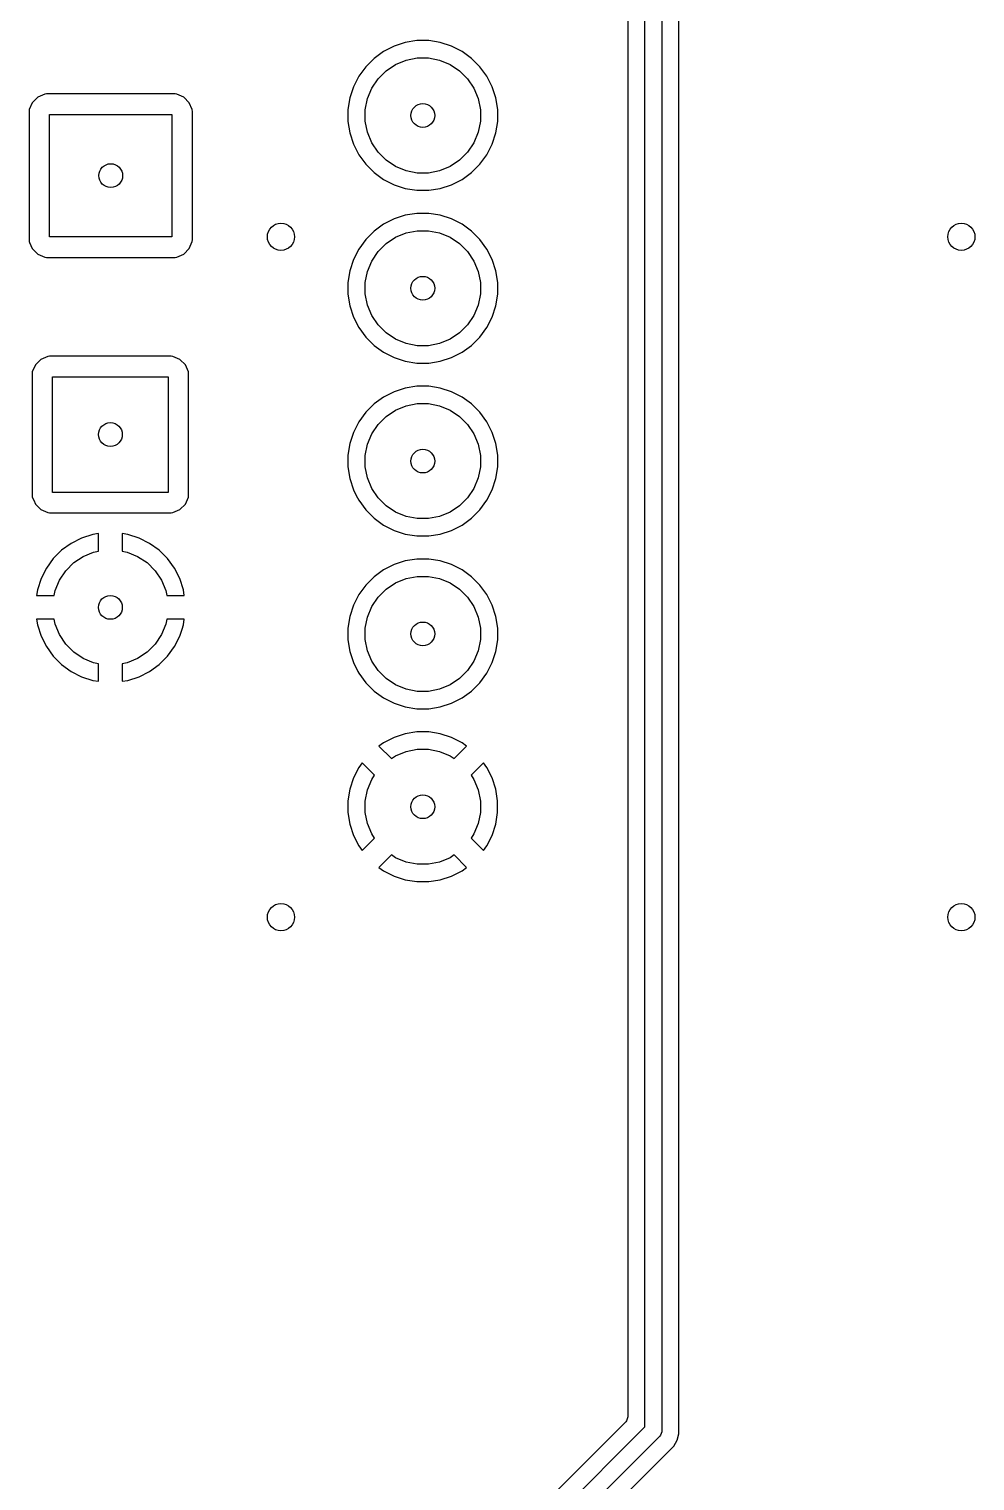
# Model space of a CAD drawing. Extents: x 0 to 130, y -140 to 0.
# Drawn here: x 13.8 to 27.7, y -38.29 to -16.95 of the extents above; entities that cross this region are included whole.
import ezdxf

# ---------------------------------------------------------------- set-up
doc = ezdxf.new("R2010")
doc.units = 0
doc.layers.add('BLACK', color=7, linetype='CONTINUOUS')

msp = doc.modelspace()

# ---------------------------------------------------------------- linework, layer by layer
at = {"layer": 'BLACK', "linetype": 'CONTINUOUS'}
for p, q in [((22.5981, -9.044966), (22.5981, -37.345855)), ((22.8486, -37.490623), (22.8486, -9.0944)), ((23.0986, -9.146176), (23.0986, -37.5424)), ((23.3491, -18.130385), (23.3491, -15.590385)), ((19.007814, -17.275766), (18.867673, -17.377585)), ((19.162158, -17.197125), (19.007814, -17.275766)), ((19.162161, -17.197123), (19.162158, -17.197125)), ((19.326893, -17.143598), (19.162161, -17.197123)), ((19.326897, -17.143597), (19.326893, -17.143598)), ((19.497986, -17.1165), (19.326897, -17.143597)), ((19.497989, -17.1165), (19.497986, -17.1165)), ((19.671211, -17.1165), (19.497989, -17.1165)), ((19.671214, -17.1165), (19.671211, -17.1165)), ((19.842302, -17.143597), (19.671214, -17.1165)), ((19.842306, -17.143598), (19.842302, -17.143597)), ((20.007038, -17.197123), (19.842306, -17.143598)), ((20.007041, -17.197125), (20.007038, -17.197123)), ((20.161385, -17.275766), (20.007041, -17.197125)), ((20.161387, -17.275767), (20.161385, -17.275766)), ((20.161388, -17.275768), (20.161387, -17.275767)), ((20.301528, -17.377586), (20.161388, -17.275768)), ((18.867673, -17.377585), (18.745185, -17.500073)), ((19.045366, -17.559941), (19.183913, -17.467367)), ((19.183913, -17.467367), (19.337858, -17.403601)), ((19.337858, -17.403601), (19.501285, -17.371093)), ((19.501285, -17.371093), (19.667915, -17.371093)), ((19.667915, -17.371093), (19.831342, -17.403601)), ((19.831342, -17.403601), (19.985287, -17.467367)), ((19.985287, -17.467367), (20.123834, -17.559941)), ((20.424014, -17.500072), (20.301528, -17.377586)), ((18.643366, -17.640214), (18.564725, -17.794558)), ((18.745185, -17.500073), (18.643366, -17.640214)), ((18.834967, -17.816313), (18.927541, -17.677766)), ((18.927541, -17.677766), (19.045366, -17.559941)), ((20.123834, -17.559941), (20.241659, -17.677766)), ((20.241659, -17.677766), (20.334233, -17.816313)), ((20.525832, -17.640212), (20.424014, -17.500072)), ((20.604473, -17.794555), (20.525832, -17.640212)), ((14.028009, -17.904414), (13.925235, -17.949794)), ((14.053136, -17.901501), (14.028009, -17.904414)), ((14.053139, -17.9015), (14.053136, -17.901501)), ((15.942868, -17.9015), (14.053139, -17.9015)), ((15.967988, -17.904414), (15.942868, -17.9015)), ((15.96799, -17.904414), (15.967988, -17.904414)), ((15.967991, -17.904415), (15.96799, -17.904414)), ((16.070765, -17.949794), (15.967991, -17.904415)), ((18.564723, -17.794561), (18.511198, -17.959293)), ((18.564725, -17.794558), (18.564723, -17.794561)), ((18.771201, -17.970258), (18.834967, -17.816313)), ((20.334233, -17.816313), (20.397999, -17.970258)), ((20.604473, -17.794557), (20.604473, -17.794555)), ((20.604474, -17.794558), (20.604473, -17.794557)), ((20.604476, -17.794561), (20.604474, -17.794558)), ((20.658001, -17.959293), (20.604476, -17.794561)), ((13.800414, -18.132011), (13.7975, -18.15713)), ((13.845794, -18.029235), (13.800414, -18.132011)), ((13.925235, -17.949794), (13.845794, -18.029235)), ((16.150206, -18.029235), (16.070765, -17.949794)), ((16.194868, -18.130385), (16.150206, -18.029235)), ((16.195585, -18.132009), (16.194868, -18.130385)), ((16.198499, -18.157136), (16.195585, -18.132009)), ((18.511197, -17.959297), (18.4841, -18.130385)), ((18.4841, -18.130385), (18.4841, -18.303614)), ((18.511198, -17.959293), (18.511197, -17.959297)), ((18.738693, -18.133685), (18.771201, -17.970258)), ((18.738693, -18.300315), (18.738693, -18.133685)), ((20.397999, -17.970258), (20.430507, -18.133685)), ((20.430507, -18.133685), (20.430507, -18.300315)), ((20.658002, -17.959297), (20.658001, -17.959293)), ((20.6851, -18.130385), (20.658002, -17.959297)), ((20.6851, -18.303614), (20.6851, -18.130385)), ((23.3491, -20.670385), (23.3491, -18.130385)), ((13.7975, -18.15713), (13.7975, -20.04686)), ((14.098, -20.002), (14.098, -18.202)), ((14.098, -18.202), (15.898, -18.202)), ((15.898, -18.202), (15.898, -20.002)), ((16.1985, -20.046865), (16.198499, -18.157136)), ((18.4841, -18.303614), (18.511197, -18.474702)), ((18.771201, -18.463742), (18.738693, -18.300315)), ((20.430507, -18.300315), (20.397999, -18.463742)), ((20.658002, -18.474702), (20.6851, -18.303614)), ((18.511197, -18.474702), (18.511198, -18.474706)), ((18.511198, -18.474706), (18.564723, -18.639438)), ((18.834967, -18.617687), (18.771201, -18.463742)), ((20.397999, -18.463742), (20.334233, -18.617687)), ((20.604476, -18.639438), (20.658001, -18.474706)), ((20.658001, -18.474706), (20.658002, -18.474702)), ((18.564723, -18.639438), (18.564725, -18.639441)), ((18.564725, -18.639441), (18.564726, -18.639444)), ((18.564726, -18.639444), (18.564727, -18.639445)), ((18.564727, -18.639445), (18.643368, -18.793788)), ((18.927541, -18.756234), (18.834967, -18.617687)), ((19.045366, -18.874059), (18.927541, -18.756234)), ((20.241659, -18.756234), (20.123834, -18.874059)), ((20.334233, -18.617687), (20.241659, -18.756234)), ((20.525832, -18.793788), (20.604473, -18.639445)), ((20.604473, -18.639445), (20.604474, -18.63944)), ((20.604474, -18.63944), (20.604476, -18.639438)), ((18.643368, -18.793788), (18.745186, -18.933928)), ((18.745186, -18.933928), (18.867672, -19.056414)), ((19.183913, -18.966633), (19.045366, -18.874059)), ((19.337858, -19.030399), (19.183913, -18.966633)), ((19.985287, -18.966633), (19.831342, -19.030399)), ((20.123834, -18.874059), (19.985287, -18.966633)), ((20.301528, -19.056414), (20.424014, -18.933928)), ((20.424014, -18.933928), (20.525832, -18.793788)), ((18.867672, -19.056414), (19.007812, -19.158232)), ((19.007812, -19.158232), (19.162155, -19.236873)), ((19.501285, -19.062907), (19.337858, -19.030399)), ((19.667915, -19.062907), (19.501285, -19.062907)), ((19.831342, -19.030399), (19.667915, -19.062907)), ((20.007045, -19.236873), (20.161388, -19.158232)), ((20.161388, -19.158232), (20.301528, -19.056414)), ((19.162155, -19.236873), (19.162157, -19.236873)), ((19.162157, -19.236873), (19.162158, -19.236874)), ((19.162158, -19.236874), (19.162161, -19.236876)), ((19.162161, -19.236876), (19.326893, -19.290401)), ((19.326893, -19.290401), (19.326897, -19.290402)), ((19.326897, -19.290402), (19.497986, -19.3175)), ((19.497986, -19.3175), (19.497989, -19.3175)), ((19.497989, -19.3175), (19.671214, -19.3175)), ((19.671214, -19.3175), (19.842302, -19.290402)), ((19.842302, -19.290402), (19.842306, -19.290401)), ((19.842306, -19.290401), (20.007038, -19.236876)), ((20.007038, -19.236876), (20.00704, -19.236874)), ((20.00704, -19.236874), (20.007045, -19.236873)), ((19.007814, -19.815766), (18.867673, -19.917585)), ((19.162158, -19.737125), (19.007814, -19.815766)), ((19.162161, -19.737123), (19.162158, -19.737125)), ((19.326893, -19.683598), (19.162161, -19.737123)), ((19.326897, -19.683597), (19.326893, -19.683598)), ((19.497986, -19.6565), (19.326897, -19.683597)), ((19.497989, -19.6565), (19.497986, -19.6565)), ((19.671211, -19.6565), (19.497989, -19.6565)), ((19.671214, -19.6565), (19.671211, -19.6565)), ((19.842302, -19.683597), (19.671214, -19.6565)), ((19.842306, -19.683598), (19.842302, -19.683597)), ((20.007038, -19.737123), (19.842306, -19.683598)), ((20.007041, -19.737125), (20.007038, -19.737123)), ((20.161385, -19.815766), (20.007041, -19.737125)), ((20.161387, -19.815767), (20.161385, -19.815766)), ((20.161388, -19.815768), (20.161387, -19.815767)), ((20.301528, -19.917586), (20.161388, -19.815768)), ((13.7975, -20.04686), (13.797501, -20.046863)), ((13.797501, -20.046863), (13.800414, -20.07199)), ((15.898, -20.002), (14.098, -20.002)), ((16.195585, -20.071991), (16.1985, -20.046865)), ((18.745185, -20.040073), (18.643366, -20.180214)), ((18.867673, -19.917585), (18.745185, -20.040073)), ((19.045366, -20.099941), (19.183913, -20.007367)), ((19.183913, -20.007367), (19.337858, -19.943601)), ((19.337858, -19.943601), (19.501285, -19.911093)), ((19.501285, -19.911093), (19.667915, -19.911093)), ((19.667915, -19.911093), (19.831342, -19.943601)), ((19.831342, -19.943601), (19.985287, -20.007367)), ((19.985287, -20.007367), (20.123834, -20.099941)), ((20.424014, -20.040072), (20.301528, -19.917586)), ((20.525832, -20.180212), (20.424014, -20.040072)), ((13.800414, -20.07199), (13.806599, -20.085997)), ((13.806599, -20.085997), (13.845794, -20.174765)), ((13.845794, -20.174765), (13.925235, -20.254206)), ((13.925235, -20.254206), (14.028009, -20.299585)), ((15.967991, -20.299585), (16.070765, -20.254206)), ((16.070765, -20.254206), (16.150206, -20.174765)), ((16.150206, -20.174765), (16.195585, -20.071991)), ((18.643366, -20.180214), (18.564725, -20.334558)), ((18.834967, -20.356313), (18.927541, -20.217766)), ((18.927541, -20.217766), (19.045366, -20.099941)), ((20.123834, -20.099941), (20.241659, -20.217766)), ((20.241659, -20.217766), (20.334233, -20.356313)), ((20.604473, -20.334555), (20.525832, -20.180212)), ((14.028009, -20.299585), (14.053135, -20.3025)), ((14.053135, -20.3025), (15.942864, -20.302499)), ((15.942864, -20.302499), (15.967991, -20.299585)), ((18.564723, -20.334561), (18.511198, -20.499293)), ((18.564725, -20.334558), (18.564723, -20.334561)), ((18.771201, -20.510258), (18.834967, -20.356313)), ((20.334233, -20.356313), (20.397999, -20.510258)), ((20.604473, -20.334557), (20.604473, -20.334555)), ((20.604474, -20.334558), (20.604473, -20.334557)), ((20.604476, -20.334561), (20.604474, -20.334558)), ((20.658001, -20.499293), (20.604476, -20.334561)), ((18.511197, -20.499297), (18.4841, -20.670385)), ((18.4841, -20.670385), (18.4841, -20.843614)), ((18.511198, -20.499293), (18.511197, -20.499297)), ((18.738693, -20.673685), (18.771201, -20.510258)), ((18.738693, -20.840315), (18.738693, -20.673685)), ((20.397999, -20.510258), (20.430507, -20.673685)), ((20.430507, -20.673685), (20.430507, -20.840315)), ((20.658002, -20.499297), (20.658001, -20.499293)), ((20.6851, -20.670385), (20.658002, -20.499297)), ((20.6851, -20.843614), (20.6851, -20.670385)), ((23.3491, -23.210385), (23.3491, -20.670385)), ((18.4841, -20.843614), (18.511197, -21.014702)), ((18.771201, -21.003742), (18.738693, -20.840315)), ((20.430507, -20.840315), (20.397999, -21.003742)), ((20.658002, -21.014702), (20.6851, -20.843614)), ((18.511197, -21.014702), (18.511198, -21.014706)), ((18.511198, -21.014706), (18.564723, -21.179438)), ((18.834967, -21.157687), (18.771201, -21.003742)), ((20.397999, -21.003742), (20.334233, -21.157687)), ((20.604476, -21.179438), (20.658001, -21.014706)), ((20.658001, -21.014706), (20.658002, -21.014702)), ((18.564723, -21.179438), (18.564725, -21.179441)), ((18.564725, -21.179441), (18.564726, -21.179444)), ((18.564726, -21.179444), (18.564727, -21.179445)), ((18.564727, -21.179445), (18.643368, -21.333788)), ((18.643368, -21.333788), (18.745186, -21.473928)), ((18.927541, -21.296234), (18.834967, -21.157687)), ((19.045366, -21.414059), (18.927541, -21.296234)), ((20.241659, -21.296234), (20.123834, -21.414059)), ((20.334233, -21.157687), (20.241659, -21.296234)), ((20.424014, -21.473928), (20.525832, -21.333788)), ((20.525832, -21.333788), (20.604473, -21.179445)), ((20.604473, -21.179445), (20.604474, -21.17944)), ((20.604474, -21.17944), (20.604476, -21.179438)), ((18.745186, -21.473928), (18.867672, -21.596414)), ((19.183913, -21.506633), (19.045366, -21.414059)), ((19.337858, -21.570399), (19.183913, -21.506633)), ((19.985287, -21.506633), (19.831342, -21.570399)), ((20.123834, -21.414059), (19.985287, -21.506633)), ((20.301528, -21.596414), (20.424014, -21.473928)), ((14.073009, -21.759414), (13.970235, -21.804794)), ((14.098136, -21.756501), (14.073009, -21.759414)), ((14.098139, -21.7565), (14.098136, -21.756501)), ((15.887868, -21.7565), (14.098139, -21.7565)), ((15.912988, -21.759414), (15.887868, -21.7565)), ((15.91299, -21.759414), (15.912988, -21.759414)), ((15.912991, -21.759415), (15.91299, -21.759414)), ((16.015765, -21.804794), (15.912991, -21.759415)), ((18.867672, -21.596414), (19.007812, -21.698232)), ((19.007812, -21.698232), (19.162155, -21.776873)), ((19.501285, -21.602907), (19.337858, -21.570399)), ((19.667915, -21.602907), (19.501285, -21.602907)), ((19.831342, -21.570399), (19.667915, -21.602907)), ((20.007045, -21.776873), (20.161388, -21.698232)), ((20.161388, -21.698232), (20.301528, -21.596414)), ((13.890794, -21.884235), (13.845414, -21.987011)), ((13.970235, -21.804794), (13.890794, -21.884235)), ((16.095206, -21.884235), (16.015765, -21.804794)), ((16.140585, -21.987009), (16.095206, -21.884235)), ((19.162155, -21.776873), (19.162157, -21.776873)), ((19.162157, -21.776873), (19.162158, -21.776874)), ((19.162158, -21.776874), (19.162161, -21.776876)), ((19.162161, -21.776876), (19.326893, -21.830401)), ((19.326893, -21.830401), (19.326897, -21.830402)), ((19.326897, -21.830402), (19.497986, -21.8575)), ((19.497986, -21.8575), (19.497989, -21.8575)), ((19.497989, -21.8575), (19.671214, -21.8575)), ((19.671214, -21.8575), (19.842302, -21.830402)), ((19.842302, -21.830402), (19.842306, -21.830401)), ((19.842306, -21.830401), (20.007038, -21.776876)), ((20.007038, -21.776876), (20.00704, -21.776874)), ((20.00704, -21.776874), (20.007045, -21.776873)), ((13.845414, -21.987011), (13.8425, -22.01213)), ((13.8425, -22.01213), (13.8425, -23.80186)), ((14.143, -23.757), (14.143, -22.057)), ((14.143, -22.057), (15.843, -22.057)), ((15.843, -22.057), (15.843, -23.757)), ((16.143499, -22.012136), (16.140585, -21.987009)), ((16.143499, -22.012139), (16.143499, -22.012136)), ((16.143499, -22.874561), (16.143499, -22.012139)), ((19.007814, -22.355766), (18.867673, -22.457585)), ((19.162158, -22.277125), (19.007814, -22.355766)), ((19.162161, -22.277123), (19.162158, -22.277125)), ((19.326893, -22.223598), (19.162161, -22.277123)), ((19.326897, -22.223597), (19.326893, -22.223598)), ((19.497986, -22.1965), (19.326897, -22.223597)), ((19.497989, -22.1965), (19.497986, -22.1965)), ((19.671211, -22.1965), (19.497989, -22.1965)), ((19.671214, -22.1965), (19.671211, -22.1965)), ((19.842302, -22.223597), (19.671214, -22.1965)), ((19.842306, -22.223598), (19.842302, -22.223597)), ((20.007038, -22.277123), (19.842306, -22.223598)), ((20.007041, -22.277125), (20.007038, -22.277123)), ((20.161385, -22.355766), (20.007041, -22.277125)), ((20.161387, -22.355767), (20.161385, -22.355766)), ((20.161388, -22.355768), (20.161387, -22.355767)), ((20.301528, -22.457586), (20.161388, -22.355768)), ((18.745185, -22.580073), (18.643366, -22.720214)), ((18.867673, -22.457585), (18.745185, -22.580073)), ((19.045366, -22.639941), (19.183913, -22.547367)), ((19.183913, -22.547367), (19.337858, -22.483601)), ((19.337858, -22.483601), (19.501285, -22.451093)), ((19.501285, -22.451093), (19.667915, -22.451093)), ((19.667915, -22.451093), (19.831342, -22.483601)), ((19.831342, -22.483601), (19.985287, -22.547367)), ((19.985287, -22.547367), (20.123834, -22.639941)), ((20.424014, -22.580072), (20.301528, -22.457586)), ((20.525832, -22.720212), (20.424014, -22.580072)), ((18.643366, -22.720214), (18.564725, -22.874558)), ((18.834967, -22.896313), (18.927541, -22.757766)), ((18.927541, -22.757766), (19.045366, -22.639941)), ((20.123834, -22.639941), (20.241659, -22.757766)), ((20.241659, -22.757766), (20.334233, -22.896313)), ((20.604473, -22.874555), (20.525832, -22.720212)), ((16.143499, -23.210385), (16.143499, -22.874561)), ((18.511197, -23.039297), (18.4841, -23.210385)), ((18.511198, -23.039293), (18.511197, -23.039297)), ((18.564723, -22.874561), (18.511198, -23.039293)), ((18.564725, -22.874558), (18.564723, -22.874561)), ((18.771201, -23.050258), (18.834967, -22.896313)), ((20.334233, -22.896313), (20.397999, -23.050258)), ((20.604473, -22.874557), (20.604473, -22.874555)), ((20.604474, -22.874558), (20.604473, -22.874557)), ((20.604476, -22.874561), (20.604474, -22.874558)), ((20.658001, -23.039293), (20.604476, -22.874561)), ((20.658002, -23.039297), (20.658001, -23.039293)), ((20.6851, -23.210385), (20.658002, -23.039297)), ((16.1435, -23.801865), (16.143499, -23.210385)), ((18.4841, -23.210385), (18.4841, -23.383614)), ((18.738693, -23.213685), (18.771201, -23.050258)), ((18.738693, -23.380315), (18.738693, -23.213685)), ((20.397999, -23.050258), (20.430507, -23.213685)), ((20.430507, -23.213685), (20.430507, -23.380315)), ((20.6851, -23.383614), (20.6851, -23.210385)), ((23.3491, -25.750385), (23.3491, -23.210385)), ((18.4841, -23.383614), (18.511197, -23.554702)), ((18.771201, -23.543742), (18.738693, -23.380315)), ((20.430507, -23.380315), (20.397999, -23.543742)), ((20.658002, -23.554702), (20.6851, -23.383614)), ((18.511197, -23.554702), (18.511198, -23.554706)), ((18.511198, -23.554706), (18.564723, -23.719438)), ((18.834967, -23.697687), (18.771201, -23.543742)), ((20.397999, -23.543742), (20.334233, -23.697687)), ((20.604476, -23.719438), (20.658001, -23.554706)), ((20.658001, -23.554706), (20.658002, -23.554702)), ((13.8425, -23.80186), (13.842501, -23.801863)), ((13.842501, -23.801863), (13.845414, -23.82699)), ((13.845414, -23.82699), (13.866076, -23.873785)), ((13.866076, -23.873785), (13.890794, -23.929765)), ((15.843, -23.757), (14.143, -23.757)), ((16.095206, -23.929765), (16.140585, -23.826991)), ((16.140585, -23.826991), (16.1435, -23.801865)), ((18.564723, -23.719438), (18.564725, -23.719441)), ((18.564725, -23.719441), (18.606721, -23.801865)), ((18.606721, -23.801865), (18.643368, -23.873788)), ((18.643368, -23.873788), (18.745186, -24.013928)), ((18.927541, -23.836234), (18.834967, -23.697687)), ((19.045366, -23.954059), (18.927541, -23.836234)), ((20.241659, -23.836234), (20.123834, -23.954059)), ((20.334233, -23.697687), (20.241659, -23.836234)), ((20.424014, -24.013928), (20.525832, -23.873788)), ((20.525832, -23.873788), (20.604473, -23.719445)), ((20.604473, -23.719445), (20.604474, -23.71944)), ((20.604474, -23.71944), (20.604476, -23.719438)), ((13.890794, -23.929765), (13.970235, -24.009206)), ((13.970235, -24.009206), (14.073009, -24.054585)), ((14.073009, -24.054585), (14.098135, -24.0575)), ((14.098135, -24.0575), (15.887864, -24.057499)), ((15.887864, -24.057499), (15.912991, -24.054585)), ((15.912991, -24.054585), (16.015765, -24.009206)), ((16.015765, -24.009206), (16.095206, -23.929765)), ((18.745186, -24.013928), (18.867672, -24.136414)), ((19.183913, -24.046633), (19.045366, -23.954059)), ((19.337858, -24.110399), (19.183913, -24.046633)), ((19.501285, -24.142907), (19.337858, -24.110399)), ((19.831342, -24.110399), (19.667915, -24.142907)), ((19.985287, -24.046633), (19.831342, -24.110399)), ((20.123834, -23.954059), (19.985287, -24.046633)), ((20.301528, -24.136414), (20.424014, -24.013928)), ((18.867672, -24.136414), (19.007812, -24.238232)), ((19.007812, -24.238232), (19.162155, -24.316873)), ((19.162155, -24.316873), (19.162157, -24.316873)), ((19.162157, -24.316873), (19.162158, -24.316874)), ((19.162158, -24.316874), (19.162161, -24.316876)), ((19.162161, -24.316876), (19.326893, -24.370401)), ((19.667915, -24.142907), (19.501285, -24.142907)), ((19.842306, -24.370401), (20.007038, -24.316876)), ((20.007038, -24.316876), (20.00704, -24.316874)), ((20.00704, -24.316874), (20.007045, -24.316873)), ((20.007045, -24.316873), (20.161388, -24.238232)), ((20.161388, -24.238232), (20.301528, -24.136414)), ((14.416471, -24.506197), (14.276403, -24.607962)), ((14.416475, -24.506195), (14.416471, -24.506197)), ((14.570751, -24.427588), (14.416475, -24.506195)), ((14.735412, -24.374086), (14.570751, -24.427588)), ((14.817999, -24.361005), (14.735412, -24.374086)), ((14.818, -24.361005), (14.817999, -24.361005)), ((14.818, -24.61933), (14.818, -24.361005)), ((15.250587, -24.374086), (15.168, -24.361005)), ((15.168, -24.361005), (15.168, -24.61933)), ((15.415248, -24.427588), (15.250587, -24.374086)), ((15.569524, -24.506195), (15.415248, -24.427588)), ((15.569528, -24.506197), (15.569524, -24.506195)), ((15.709596, -24.607962), (15.569528, -24.506197)), ((19.326893, -24.370401), (19.326897, -24.370402)), ((19.326897, -24.370402), (19.497986, -24.3975)), ((19.497986, -24.3975), (19.497989, -24.3975)), ((19.497989, -24.3975), (19.671214, -24.3975)), ((19.671214, -24.3975), (19.842302, -24.370402)), ((19.842302, -24.370402), (19.842306, -24.370401)), ((14.153962, -24.730403), (14.052197, -24.870471)), ((14.276403, -24.607962), (14.153962, -24.730403)), ((14.453766, -24.789941), (14.592313, -24.697367)), ((14.592313, -24.697367), (14.746258, -24.633601)), ((14.746258, -24.633601), (14.818, -24.61933)), ((15.168, -24.61933), (15.239742, -24.633601)), ((15.239742, -24.633601), (15.393687, -24.697367)), ((15.393687, -24.697367), (15.532234, -24.789941)), ((15.832037, -24.730403), (15.709596, -24.607962)), ((15.933802, -24.870471), (15.832037, -24.730403)), ((19.497986, -24.7365), (19.326897, -24.763597)), ((19.497989, -24.7365), (19.497986, -24.7365)), ((19.671211, -24.7365), (19.497989, -24.7365)), ((19.671214, -24.7365), (19.671211, -24.7365)), ((19.842302, -24.763597), (19.671214, -24.7365)), ((14.052195, -24.870475), (13.973588, -25.024751)), ((14.052197, -24.870471), (14.052195, -24.870475)), ((14.243367, -25.046313), (14.335941, -24.907766)), ((14.335941, -24.907766), (14.453766, -24.789941)), ((15.532234, -24.789941), (15.650059, -24.907766)), ((15.650059, -24.907766), (15.742633, -25.046313)), ((15.933804, -24.870475), (15.933802, -24.870471)), ((16.012411, -25.024751), (15.933804, -24.870475)), ((19.007814, -24.895766), (18.867673, -24.997585)), ((19.162158, -24.817125), (19.007814, -24.895766)), ((19.162161, -24.817123), (19.162158, -24.817125)), ((19.326893, -24.763598), (19.162161, -24.817123)), ((19.326897, -24.763597), (19.326893, -24.763598)), ((19.842306, -24.763598), (19.842302, -24.763597)), ((20.007038, -24.817123), (19.842306, -24.763598)), ((20.007041, -24.817125), (20.007038, -24.817123)), ((20.161385, -24.895766), (20.007041, -24.817125)), ((20.161387, -24.895767), (20.161385, -24.895766)), ((20.161388, -24.895768), (20.161387, -24.895767)), ((20.301528, -24.997586), (20.161388, -24.895768)), ((13.973588, -25.024751), (13.920084, -25.18942)), ((14.179601, -25.200258), (14.243367, -25.046313)), ((15.742633, -25.046313), (15.806399, -25.200258)), ((16.065915, -25.18942), (16.012411, -25.024751)), ((18.745185, -25.120073), (18.643366, -25.260214)), ((18.867673, -24.997585), (18.745185, -25.120073)), ((18.927541, -25.297766), (19.045366, -25.179941)), ((19.045366, -25.179941), (19.183913, -25.087367)), ((19.183913, -25.087367), (19.337858, -25.023601)), ((19.337858, -25.023601), (19.501285, -24.991093)), ((19.501285, -24.991093), (19.667915, -24.991093)), ((19.667915, -24.991093), (19.831342, -25.023601)), ((19.831342, -25.023601), (19.985287, -25.087367)), ((19.985287, -25.087367), (20.123834, -25.179941)), ((20.123834, -25.179941), (20.241659, -25.297766)), ((20.424014, -25.120072), (20.301528, -24.997586)), ((20.525832, -25.260212), (20.424014, -25.120072)), ((13.920084, -25.18942), (13.907006, -25.272)), ((13.907006, -25.272), (14.16533, -25.272)), ((14.16533, -25.272), (14.179601, -25.200258)), ((15.806399, -25.200258), (15.82067, -25.272)), ((15.82067, -25.272), (16.078994, -25.272)), ((16.078994, -25.272), (16.065915, -25.18942)), ((18.643366, -25.260214), (18.564725, -25.414558)), ((18.834967, -25.436313), (18.927541, -25.297766)), ((20.241659, -25.297766), (20.334233, -25.436313)), ((20.604473, -25.414555), (20.525832, -25.260212)), ((18.511197, -25.579297), (18.4841, -25.750385)), ((18.511198, -25.579293), (18.511197, -25.579297)), ((18.564723, -25.414561), (18.511198, -25.579293)), ((18.564725, -25.414558), (18.564723, -25.414561)), ((18.738693, -25.753685), (18.771201, -25.590258)), ((18.771201, -25.590258), (18.834967, -25.436313)), ((20.334233, -25.436313), (20.397999, -25.590258)), ((20.397999, -25.590258), (20.430507, -25.753685)), ((20.604473, -25.414557), (20.604473, -25.414555)), ((20.604474, -25.414558), (20.604473, -25.414557)), ((20.604476, -25.414561), (20.604474, -25.414558)), ((20.658001, -25.579293), (20.604476, -25.414561)), ((20.658002, -25.579297), (20.658001, -25.579293)), ((20.6851, -25.750385), (20.658002, -25.579297)), ((13.907006, -25.622), (13.920084, -25.704579)), ((14.16533, -25.622), (13.907006, -25.622)), ((13.920084, -25.704579), (13.973588, -25.869248)), ((14.179601, -25.693742), (14.16533, -25.622)), ((14.243367, -25.847687), (14.179601, -25.693742)), ((15.806399, -25.693742), (15.742633, -25.847687)), ((15.82067, -25.622), (15.806399, -25.693742)), ((16.078994, -25.622), (15.82067, -25.622)), ((16.012412, -25.869246), (16.051032, -25.750385)), ((16.051032, -25.750385), (16.062235, -25.715907)), ((16.062235, -25.715907), (16.062235, -25.715906)), ((16.062235, -25.715906), (16.062236, -25.715906)), ((16.062236, -25.715906), (16.065914, -25.704585)), ((16.065914, -25.704585), (16.078994, -25.622)), ((18.4841, -25.750385), (18.4841, -25.923614)), ((18.738693, -25.920315), (18.738693, -25.753685)), ((20.430507, -25.753685), (20.430507, -25.920315)), ((20.6851, -25.923614), (20.6851, -25.750385)), ((23.3491, -28.290424), (23.3491, -25.750385)), ((13.973588, -25.869248), (14.052195, -26.023524)), ((14.052195, -26.023524), (14.052197, -26.023528)), ((14.052197, -26.023528), (14.153962, -26.163596)), ((14.335941, -25.986234), (14.243367, -25.847687)), ((14.453766, -26.104059), (14.335941, -25.986234)), ((15.650059, -25.986234), (15.532234, -26.104059)), ((15.742633, -25.847687), (15.650059, -25.986234)), ((15.832037, -26.163596), (15.933802, -26.023528)), ((15.933802, -26.023528), (15.933804, -26.023524)), ((15.933804, -26.023524), (16.012412, -25.869246)), ((18.4841, -25.923614), (18.511197, -26.094702)), ((18.771201, -26.083742), (18.738693, -25.920315)), ((20.430507, -25.920315), (20.397999, -26.083742)), ((20.658002, -26.094702), (20.6851, -25.923614)), ((14.153962, -26.163596), (14.276403, -26.286037)), ((14.592313, -26.196633), (14.453766, -26.104059)), ((14.746258, -26.260399), (14.592313, -26.196633)), ((15.393687, -26.196633), (15.239742, -26.260399)), ((15.532234, -26.104059), (15.393687, -26.196633)), ((15.709596, -26.286037), (15.832037, -26.163596)), ((18.511197, -26.094702), (18.511198, -26.094706)), ((18.511198, -26.094706), (18.564723, -26.259438)), ((18.834967, -26.237687), (18.771201, -26.083742)), ((18.927541, -26.376234), (18.834967, -26.237687)), ((20.334233, -26.237687), (20.241659, -26.376234)), ((20.397999, -26.083742), (20.334233, -26.237687)), ((20.604476, -26.259438), (20.658001, -26.094706)), ((20.658001, -26.094706), (20.658002, -26.094702)), ((14.276403, -26.286037), (14.416471, -26.387802)), ((14.416471, -26.387802), (14.416475, -26.387804)), ((14.416475, -26.387804), (14.570751, -26.466411)), ((14.818, -26.274669), (14.746258, -26.260399)), ((14.818, -26.532994), (14.818, -26.274669)), ((15.239742, -26.260399), (15.168, -26.274669)), ((15.168, -26.274669), (15.168, -26.532993)), ((15.415248, -26.466411), (15.569524, -26.387804)), ((15.569524, -26.387804), (15.569528, -26.387802)), ((15.569528, -26.387802), (15.709596, -26.286037)), ((18.564723, -26.259438), (18.564725, -26.259441)), ((18.564725, -26.259441), (18.630128, -26.387804)), ((18.630128, -26.387804), (18.643368, -26.413788)), ((18.643368, -26.413788), (18.745186, -26.553928)), ((19.045366, -26.494059), (18.927541, -26.376234)), ((20.241659, -26.376234), (20.123834, -26.494059)), ((20.424014, -26.553928), (20.525832, -26.413788)), ((20.525832, -26.413788), (20.604473, -26.259445)), ((20.604473, -26.259445), (20.604474, -26.25944)), ((20.604474, -26.25944), (20.604476, -26.259438)), ((14.570751, -26.466411), (14.73542, -26.519915)), ((14.73542, -26.519915), (14.818, -26.532994)), ((15.168, -26.532993), (15.250579, -26.519915)), ((15.250579, -26.519915), (15.415248, -26.466411)), ((18.745186, -26.553928), (18.867672, -26.676414)), ((19.183913, -26.586633), (19.045366, -26.494059)), ((19.337858, -26.650399), (19.183913, -26.586633)), ((19.501285, -26.682907), (19.337858, -26.650399)), ((19.831342, -26.650399), (19.667915, -26.682907)), ((19.985287, -26.586633), (19.831342, -26.650399)), ((20.123834, -26.494059), (19.985287, -26.586633)), ((20.301528, -26.676414), (20.424014, -26.553928)), ((18.867672, -26.676414), (19.007812, -26.778232)), ((19.007812, -26.778232), (19.162155, -26.856873)), ((19.162155, -26.856873), (19.162157, -26.856873)), ((19.162157, -26.856873), (19.162158, -26.856874)), ((19.162158, -26.856874), (19.162161, -26.856876)), ((19.162161, -26.856876), (19.326893, -26.910401)), ((19.667915, -26.682907), (19.501285, -26.682907)), ((19.842306, -26.910401), (20.007038, -26.856876)), ((20.007038, -26.856876), (20.00704, -26.856874)), ((20.00704, -26.856874), (20.007045, -26.856873)), ((20.007045, -26.856873), (20.161388, -26.778232)), ((20.161388, -26.778232), (20.301528, -26.676414)), ((19.326893, -26.910401), (19.326897, -26.910402)), ((19.326897, -26.910402), (19.497986, -26.9375)), ((19.497986, -26.9375), (19.497989, -26.9375)), ((19.497989, -26.9375), (19.671214, -26.9375)), ((19.671214, -26.9375), (19.842302, -26.910402)), ((19.842302, -26.910402), (19.842306, -26.910401)), ((19.32702, -27.304084), (19.162351, -27.357588)), ((19.498025, -27.277), (19.32702, -27.304084)), ((19.671175, -27.277), (19.498025, -27.277)), ((19.842179, -27.304084), (19.671175, -27.277)), ((20.006848, -27.357588), (19.842179, -27.304084)), ((19.008073, -27.436196), (18.940429, -27.485341)), ((18.940429, -27.485341), (19.123093, -27.668005)), ((19.162351, -27.357588), (19.008073, -27.436196)), ((20.161123, -27.436195), (20.006848, -27.357588)), ((20.046105, -27.668004), (20.228769, -27.485341)), ((20.228769, -27.485341), (20.161123, -27.436195)), ((18.69294, -27.732829), (18.643796, -27.800473)), ((18.875605, -27.915493), (18.69294, -27.732829)), ((19.123093, -27.668005), (19.183913, -27.627367)), ((19.183913, -27.627367), (19.337858, -27.563601)), ((19.337858, -27.563601), (19.501285, -27.531093)), ((19.501285, -27.531093), (19.667915, -27.531093)), ((19.667915, -27.531093), (19.831342, -27.563601)), ((19.831342, -27.563601), (19.985287, -27.627367)), ((19.985287, -27.627367), (20.046105, -27.668004)), ((20.476257, -27.732829), (20.293593, -27.915491)), ((20.525401, -27.800471), (20.476257, -27.732829)), ((18.643796, -27.800473), (18.565188, -27.954751)), ((18.834967, -27.976313), (18.875605, -27.915493)), ((20.293593, -27.915491), (20.334233, -27.976313)), ((20.525404, -27.800475), (20.525401, -27.800471)), ((20.604011, -27.954751), (20.525404, -27.800475)), ((18.511684, -28.11942), (18.4846, -28.290424)), ((18.565188, -27.954751), (18.511684, -28.11942)), ((18.738693, -28.293685), (18.771201, -28.130258)), ((18.771201, -28.130258), (18.834967, -27.976313)), ((20.334233, -27.976313), (20.397999, -28.130258)), ((20.397999, -28.130258), (20.430507, -28.293685)), ((20.657515, -28.11942), (20.604011, -27.954751)), ((20.6846, -28.290424), (20.657515, -28.11942)), ((18.4846, -28.290424), (18.4846, -28.463575)), ((18.738693, -28.460315), (18.738693, -28.293685)), ((20.430507, -28.293685), (20.430507, -28.460315)), ((20.6846, -28.463575), (20.6846, -28.290424)), ((23.3491, -36.287385), (23.3491, -28.290424)), ((18.4846, -28.463575), (18.511684, -28.634579)), ((18.771201, -28.623742), (18.738693, -28.460315)), ((20.430507, -28.460315), (20.397999, -28.623742)), ((20.657515, -28.634579), (20.6846, -28.463575)), ((18.511684, -28.634579), (18.565188, -28.799248)), ((18.565188, -28.799248), (18.643795, -28.953523)), ((18.834967, -28.777687), (18.771201, -28.623742)), ((18.875604, -28.838505), (18.834967, -28.777687)), ((20.334233, -28.777687), (20.293594, -28.838506)), ((20.397999, -28.623742), (20.334233, -28.777687)), ((20.525405, -28.953522), (20.604011, -28.799248)), ((20.604011, -28.799248), (20.657515, -28.634579)), ((18.643795, -28.953523), (18.692941, -29.021169)), ((18.692941, -29.021169), (18.875604, -28.838505)), ((20.293594, -28.838506), (20.476257, -29.021169)), ((20.476257, -29.021169), (20.525405, -28.953522)), ((19.123091, -29.085993), (18.940429, -29.268657)), ((19.183913, -29.126633), (19.123091, -29.085993)), ((19.337858, -29.190399), (19.183913, -29.126633)), ((19.501285, -29.222907), (19.337858, -29.190399)), ((19.667915, -29.222907), (19.501285, -29.222907)), ((19.831342, -29.190399), (19.667915, -29.222907)), ((19.985287, -29.126633), (19.831342, -29.190399)), ((20.046106, -29.085994), (19.985287, -29.126633)), ((20.228769, -29.268657), (20.046106, -29.085994)), ((18.940429, -29.268657), (19.008071, -29.317801)), ((19.008071, -29.317801), (19.008075, -29.317804)), ((19.008075, -29.317804), (19.162351, -29.396411)), ((19.162351, -29.396411), (19.32702, -29.449915)), ((19.842179, -29.449915), (20.006848, -29.396411)), ((20.006848, -29.396411), (20.161122, -29.317805)), ((20.161122, -29.317805), (20.228769, -29.268657)), ((19.32702, -29.449915), (19.498025, -29.477)), ((19.498025, -29.477), (19.671175, -29.477)), ((19.671175, -29.477), (19.842179, -29.449915)), ((23.3491, -37.591835), (23.3491, -36.287385)), ((22.569104, -37.415859), (18.094838, -41.890125)), ((18.237012, -42.102212), (22.8486, -37.490623)), ((22.579193, -37.404046), (22.569104, -37.415859)), ((22.5981, -37.345855), (22.579193, -37.404046)), ((23.0986, -37.5424), (23.096198, -37.566786)), ((23.061988, -37.630789), (18.4504, -42.242376)), ((23.077533, -37.611847), (23.061988, -37.630789)), ((23.077534, -37.611846), (23.077533, -37.611847)), ((23.096198, -37.566786), (23.077534, -37.611846)), ((23.274074, -37.772963), (23.323508, -37.687342)), ((23.323508, -37.68734), (23.32351, -37.687338)), ((23.323508, -37.687342), (23.323508, -37.68734)), ((23.32351, -37.687338), (23.3491, -37.591835)), ((18.729896, -42.317141), (23.274074, -37.772963))]:
    msp.add_line(p, q, dxfattribs=at)
at = {"layer": 'BLACK'}
for centre, radius in [((19.5846, -18.217), 0.175), ((19.5846, -18.217), 0.175), ((14.998, -19.102), 0.175), ((14.998, -19.102), 0.175), ((17.5, -20), 0.2), ((27.5, -20), 0.2), ((19.5846, -20.757), 0.175), ((19.5846, -20.757), 0.175), ((14.993, -22.907), 0.175), ((14.993, -22.907), 0.175), ((19.5846, -23.297), 0.175), ((19.5846, -23.297), 0.175), ((14.993, -25.447), 0.175), ((14.993, -25.447), 0.175), ((19.5846, -25.837), 0.175), ((19.5846, -25.837), 0.175), ((19.5846, -28.377), 0.175), ((19.5846, -28.377), 0.175), ((17.5, -30), 0.2), ((27.5, -30), 0.2)]:
    msp.add_circle(centre, radius, dxfattribs=at)
at = {"layer": 'WHITE'}
for centre in [(19.5846, -18.217), (14.998, -19.102), (19.5846, -20.757), (14.993, -22.907), (19.5846, -23.297), (14.993, -25.447), (19.5846, -25.837), (19.5846, -28.377)]:
    msp.add_circle(centre, 0.175, dxfattribs=at)

doc.saveas('drawing.dxf')
